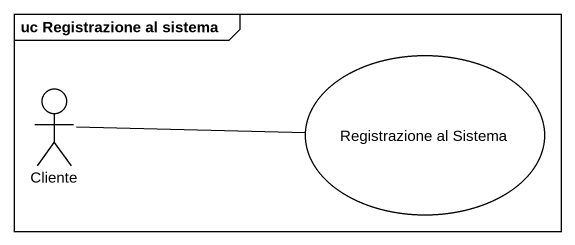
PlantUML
@startuml
mainframe uc Registrazione al sistema
actor Cliente
usecase "Registrazione al Sistema" as Registrazione_al_Sistema
Cliente -right- Registrazione_al_Sistema
@enduml
